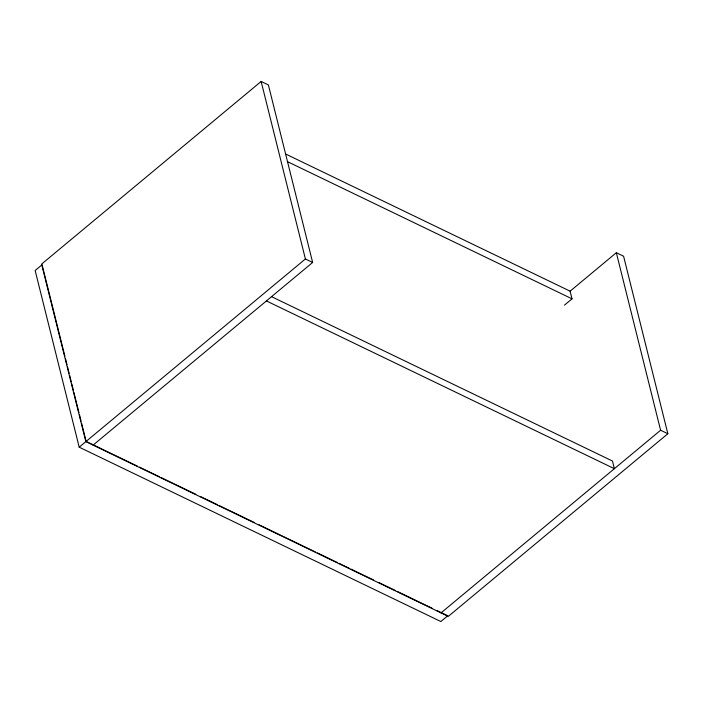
<?xml version="1.0" encoding="UTF-8"?>
<svg xmlns="http://www.w3.org/2000/svg" width="703" height="703" viewBox="0 0 703 703"><rect width="100%" height="100%" fill="white"/><g stroke="black" fill="none" stroke-linecap="round" stroke-linejoin="round"><path stroke-width="1.05" d="M93.086 445.131L312.65 262.465L268.388 84.958L261.138 81.46L41.574 264.117L85.836 441.633L448.286 616.39L667.85 433.733L623.587 256.217L616.338 252.72L570.071 291.218L572.031 298.845L564.456 305.146M436.906 610.529L447.776 615.766L440.843 621.54L79.193 447.17L305.401 258.976L261.138 81.46M441.036 612.893L660.6 430.236L616.338 252.72M285.427 153.913L570.115 291.174M287.342 161.585L572.031 298.845M305.401 258.976L312.65 262.465M660.6 430.236L667.85 433.733M271.428 296.596L612.462 461.027L614.378 468.69L266.419 300.928M137.516 466.177L86.126 441.405L81.618 423.311M139.484 467.126L159.247 476.66M161.224 477.609L195.812 494.288M200.75 496.67L217.552 504.763M219.521 505.721L254.108 522.391M259.047 524.772L315.375 551.934M317.343 552.883L337.106 562.409M339.083 563.367L348.969 568.129M350.946 569.079L373.671 580.037M378.609 582.418L395.411 590.52M397.38 591.478L431.967 608.148M64.904 356.263L42.083 264.741L35.15 270.506L79.193 447.17M65.432 358.389L67.022 364.778M67.558 366.904L69.149 373.293M69.676 375.42L71.275 381.808M71.803 383.935L73.393 390.323M73.92 392.45L78.964 412.67M79.501 414.796L81.091 421.185"/></g></svg>
